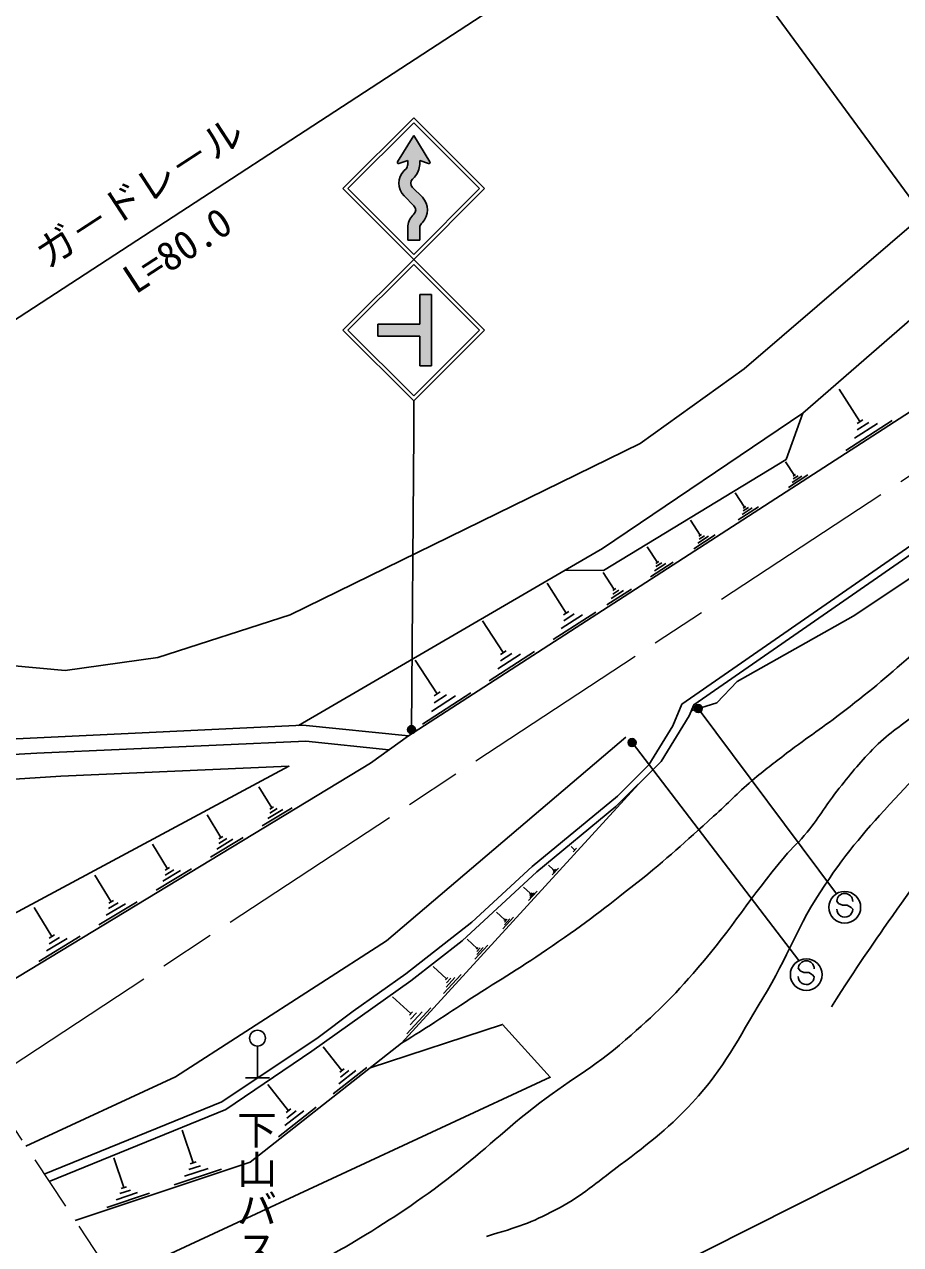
# Model space of a CAD drawing. Units: millimetres at full size, sheet at 1:1000; details may follow other scales. Extents: x 40000 to 680000, y 20000 to 380000.
# Drawn here: x 93409 to 148530, y 243186 to 319999 of the extents above; entities that cross this region are included whole.
import ezdxf
from ezdxf.enums import TextEntityAlignment as Align

# ---------------------------------------------------------------- set-up
doc = ezdxf.new("R2010")
doc.units = ezdxf.units.MM
doc.header["$LTSCALE"] = 1000
doc.header["$PDMODE"] = 32
doc.header["$PDSIZE"] = 500
doc.linetypes.add('CHAIN', pattern=[18.5, 12, -1.5, 3.5, -1.5])
for name, color, linetype, lineweight in [('M-BGD', 7, 'Continuous', 25), ('M-BMK', 2, 'CHAIN', 13), ('M-STR-STRC', 7, 'Continuous', 25)]:
    doc.layers.add(name, color=color, linetype=linetype, lineweight=lineweight)
doc.styles.add('@ＭＳ ゴシック', font='')
doc.styles.add('ＭＳ ゴシック', font='')
doc.styles.get('@ＭＳ ゴシック').set_extended_font_data('@MS Gothic')
doc.styles.get('ＭＳ ゴシック').set_extended_font_data('MS Gothic')

msp = doc.modelspace()

# ---------------------------------------------------------------- hatches: boundary and pattern name
at = {"layer": 'M-STR-STRC'}
for points in [[(117900, 313000), (118915, 311357, -0.69923), (118828, 311246), (118275, 311428), (118275, 311182, -0.19891), (117946, 310387), (117824, 310266, 0.41421), (117824, 309736), (118445, 309116, -0.41421), (118445, 307526), (118385, 307465, 0.19891), (118275, 307200), (118275, 306419), (117526, 306419), (117526, 307200, -0.19891), (117855, 307995), (117855, 307995), (117915, 308056, 0.41421), (117915, 308586), (117294, 309206, -0.41421), (117294, 310796), (117294, 310796), (117416, 310917, 0.19891), (117526, 311182), (117526, 311182), (117526, 311428), (116972, 311246, -0.69923), (116885, 311357)], [(119025, 302999), (118275, 302999), (118275, 301125), (115652, 301125), (115652, 300376), (118275, 300376), (118275, 298502), (119025, 298502)]]:
    msp.add_hatch(color=256, dxfattribs=at).paths.add_polyline_path(points)

# ---------------------------------------------------------------- linework, layer by layer
at = {"layer": 'M-BGD'}
for p, q in [((155653, 300182), (134438, 329104)), ((134714, 328728), (69246, 286040)), ((145975, 294995), (144659, 297029)), ((147991, 295064), (145086, 293184)), ((146157, 295113), (145793, 294878)), ((147077, 294884), (145624, 293945)), ((146526, 294940), (145800, 294470)), ((141849, 291608), (141299, 292459)), ((142693, 291636), (141478, 290850)), ((142310, 291561), (141703, 291168)), ((141925, 291657), (141773, 291559)), ((142080, 291585), (141776, 291388)), ((138711, 289607), (138129, 290506)), ((139602, 289637), (138318, 288806)), ((138791, 289659), (138630, 289555)), ((139198, 289558), (138556, 289142)), ((138954, 289582), (138633, 289374)), ((135930, 287838), (135317, 288787)), ((136871, 287870), (135516, 286994)), ((136444, 287786), (135767, 287348)), ((136015, 287893), (135846, 287784)), ((136187, 287812), (135849, 287593)), ((133229, 286122), (132583, 287121)), ((134220, 286155), (132792, 285232)), ((133770, 286067), (133057, 285606)), ((133318, 286179), (133140, 286064)), ((133500, 286094), (133143, 285864)), ((130519, 284419), (129820, 285501)), ((127496, 282943), (126286, 284814)), ((131592, 284455), (130047, 283456)), ((131106, 284360), (130333, 283860)), ((130616, 284482), (130423, 284357)), ((130812, 284390), (130426, 284140)), ((129350, 283006), (126678, 281277)), ((128510, 282841), (127173, 281976)), ((127663, 283051), (127329, 282835)), ((128003, 282892), (127335, 282460)), ((123529, 280454), (122237, 282451)), ((125509, 280521), (122656, 278675)), ((123707, 280569), (123350, 280339)), ((124070, 280399), (123357, 279938)), ((119379, 277850), (118001, 279980)), ((124611, 280345), (123185, 279422)), ((121491, 277922), (118448, 275953)), ((120534, 277734), (119012, 276750)), ((119569, 277973), (119189, 277727)), ((119956, 277792), (119196, 277300)), ((108965, 270676), (108165, 271994)), ((110249, 270682), (108366, 269540)), ((109664, 270585), (108722, 270014)), ((109315, 270630), (108844, 270345)), ((109083, 270747), (108847, 270604)), ((105769, 268806), (104898, 270240)), ((105897, 268883), (105641, 268728)), ((102404, 266837), (101460, 268394)), ((107167, 268812), (105117, 267569)), ((106530, 268706), (105505, 268085)), ((106149, 268756), (105637, 268445)), ((128041, 268023), (127801, 268242)), ((128150, 268143), (127931, 267903)), ((103922, 266844), (101697, 265495)), ((103231, 266729), (102118, 266055)), ((102817, 266783), (102261, 266446)), ((102543, 266921), (102265, 266753)), ((126680, 266794), (126378, 267070)), ((127007, 266891), (126612, 266460)), ((126704, 266821), (126655, 266767)), ((126865, 266823), (126667, 266607)), ((126772, 266808), (126674, 266700)), ((98863, 264765), (97840, 266451)), ((125224, 265300), (124808, 265681)), ((125675, 265434), (125131, 264839)), ((125258, 265337), (125190, 265263)), ((125479, 265340), (125207, 265042)), ((125352, 265320), (125216, 265171)), ((95136, 262584), (94031, 264406)), ((100506, 264773), (98097, 263311)), ((99758, 264648), (98553, 263918)), ((99311, 264707), (98708, 264341)), ((99014, 264856), (98713, 264674)), ((123626, 263637), (123110, 264109)), ((124184, 263803), (123510, 263066)), ((123668, 263683), (123584, 263591)), ((123942, 263686), (123605, 263318)), ((123784, 263662), (123615, 263477)), ((96912, 262592), (94308, 261013)), ((96103, 262458), (94801, 261669)), ((95619, 262521), (94969, 262126)), ((95299, 262683), (94973, 262485)), ((121893, 261835), (121269, 262405)), ((122568, 262036), (121753, 261144)), ((121944, 261891), (121842, 261779)), ((122276, 261895), (121868, 261449)), ((122084, 261865), (121881, 261642)), ((119971, 259923), (119125, 260697)), ((120886, 260196), (119781, 258987)), ((120040, 259999), (119902, 259848)), ((120489, 260004), (119937, 259400)), ((120230, 259964), (119954, 259661)), ((117724, 257726), (116573, 258778)), ((118968, 258097), (117465, 256453)), ((117817, 257829), (117630, 257623)), ((118428, 257837), (117677, 257015)), ((118076, 257781), (117700, 257370)), ((108073, 255683), (108073, 253683)), ((113385, 254144), (112213, 255634)), ((114952, 254342), (112823, 252668)), ((107323, 253683), (108823, 253683)), ((114252, 254136), (113187, 253299)), ((113518, 254248), (113252, 254039)), ((113819, 254140), (113286, 253721)), ((110021, 251612), (108721, 253265)), ((111760, 251832), (109398, 249975)), ((110983, 251604), (109802, 250675)), ((110169, 251728), (109874, 251496)), ((110502, 251608), (109912, 251144)), ((107440, 228306), (152123, 250789)), ((104022, 248326), (103328, 250398)), ((99667, 246775), (99039, 248652)), ((104491, 248154), (103751, 247906)), ((104207, 248388), (103837, 248264)), ((105799, 247933), (102839, 246942)), ((104960, 247981), (103480, 247486)), ((100092, 246619), (99422, 246395)), ((99835, 246831), (99500, 246719)), ((101277, 246419), (98596, 245522)), ((100517, 246463), (99177, 246014))]:
    msp.add_line(p, q, dxfattribs=at)
for points in [[(159426, 316126), (138695, 298326), (132150, 293616), (110120, 282829), (101798, 280141), (95969, 279324), (72249, 281501)], [(203231, 307805), (197564, 307136), (192241, 306328), (185086, 304790), (179880, 303242), (175233, 301609), (168025, 298116), (163449, 295726), (157344, 292344), (151288, 288654), (134771, 277197), (134195, 275849), (132690, 273392), (130724, 271426), (125348, 266997), (121550, 263482), (117398, 260231), (114097, 257888), (111882, 256221), (105825, 252170), (94642, 247617)], [(203275, 307357), (197624, 306690), (192323, 305885), (185198, 304354), (180023, 302815), (175287, 301043), (168225, 297712), (163815, 295409), (157570, 291955), (151533, 288276), (135520, 277169), (135224, 276475), (133461, 273596), (130626, 270762), (125644, 266658), (120951, 262314), (117727, 259790), (111485, 255360), (106084, 251681), (94969, 247157)], [(152295, 304151), (142378, 295516), (141332, 292618), (129836, 285626), (127425, 285652), (110658, 275870)], [(156261, 300234), (117568, 275205), (115179, 273496), (88321, 257207)], [(142378, 295516), (129786, 287011), (127425, 285652)], [(153367, 287961), (145549, 282755), (138254, 278628), (136965, 277291), (135359, 276792)], [(117568, 275205), (110928, 275883), (77039, 274261)], [(131247, 275135), (116195, 262299), (102906, 253748), (93501, 249376)], [(116345, 274330), (111116, 274878), (94180, 274125), (77744, 273195)], [(86159, 260475), (110050, 273301), (95692, 272673), (78809, 271585)], [(132042, 272178), (117128, 255862), (107616, 248383), (96598, 244695)], [(99064, 240968), (126492, 253716), (123490, 257046), (115168, 254321)]]:
    msp.add_lwpolyline(points, dxfattribs=at)
msp.add_circle((108073, 256183), 500, dxfattribs=at)
for points, knots in [([(191868, 303898), (189845, 302625), (189324, 302302), (187684, 301295), (185511, 299962), (184294, 299213), (182087, 297936), (180453, 296992), (179457, 296599), (177870, 295578), (176931, 294975), (176423, 294604), (175562, 293894), (174321, 292870), (173774, 292123), (172507, 291130), (171192, 290100), (170387, 289613), (169016, 288658), (167206, 287395), (166139, 286764), (164361, 285457), (162407, 284021), (161388, 283114), (159537, 281546), (156762, 279196), (155219, 277863), (152541, 275402), (150809, 273810), (149762, 272991), (148173, 271256), (146328, 269241), (145299, 268085), (143767, 265821), (141988, 263192), (141516, 261403), (139861, 258693), (138249, 256053), (137525, 254406), (135431, 252129), (133721, 250270), (132527, 249456), (130521, 247920), (129129, 246855), (128374, 246198), (126828, 245375), (125224, 244522), (124510, 244314), (122488, 243706)], [0, 0, 0, 0, 1, 1, 1, 2, 2, 2, 3, 3, 3, 4, 4, 4, 5, 5, 5, 6, 6, 6, 7, 7, 7, 8, 8, 8, 9, 9, 9, 10, 10, 10, 11, 11, 11, 12, 12, 12, 13, 13, 13, 14, 14, 14, 15, 15, 15, 16, 16, 16, 16]), ([(227725, 303623), (225883, 303708), (225402, 303722), (223912, 303766), (221294, 303842), (219826, 303833), (217207, 303833), (215879, 303834), (215133, 303875), (213806, 303811), (212335, 303741), (211514, 303640), (210046, 303532), (208802, 303439), (208098, 303460), (206862, 303297), (205862, 303166), (205318, 302995), (204322, 302838), (202658, 302575), (201718, 302474), (200045, 302275), (198400, 302079), (197456, 302145), (195826, 301848), (194063, 301526), (193080, 301256), (191409, 300607), (189201, 299751), (188010, 299140), (185942, 297987), (184698, 297294), (183978, 296926), (182848, 296061), (181598, 295105), (181063, 294368), (179816, 293409), (178734, 292575), (178084, 292164), (176922, 291446), (175943, 290840), (175349, 290577), (174366, 289977), (173637, 289531), (173199, 289321), (172523, 288799), (170939, 287577), (170115, 286811), (168651, 285448), (167742, 284602), (167309, 284047), (166371, 283233), (165239, 282249), (164486, 281845), (163321, 280901), (161817, 279681), (160953, 279015), (159570, 277659), (158246, 276360), (157576, 275561), (156332, 274185), (154655, 272330), (153694, 271308), (152115, 269370), (150433, 267306), (149579, 266078), (148040, 263906), (146477, 261701), (145990, 260949), (144181, 258163)], [0, 0, 0, 0, 1, 1, 1, 2, 2, 2, 3, 3, 3, 4, 4, 4, 5, 5, 5, 6, 6, 6, 7, 7, 7, 8, 8, 8, 9, 9, 9, 10, 10, 10, 11, 11, 11, 12, 12, 12, 13, 13, 13, 14, 14, 14, 15, 15, 15, 16, 16, 16, 17, 17, 17, 18, 18, 18, 19, 19, 19, 20, 20, 20, 21, 21, 21, 22, 22, 22, 23, 23, 23, 23]), ([(179237, 300044), (177877, 298764), (177504, 298409), (176339, 297424), (175238, 296493), (174599, 295998), (173451, 295126), (172699, 294554), (172231, 294296), (171486, 293715), (170246, 292749), (169583, 292167), (168380, 291154), (167408, 290337), (166908, 289823), (165902, 289047), (164185, 287721), (163116, 287124), (161347, 285868), (159184, 284331), (157946, 283504), (155859, 281865), (153370, 279911), (152073, 278696), (149624, 276692), (148585, 275841), (147898, 275484), (146948, 274535), (145989, 273575), (145522, 272969), (144671, 271913), (143836, 270876), (143494, 270199), (142663, 269158), (142148, 268512), (141753, 268241), (141224, 267606), (139007, 264944), (138026, 263242), (135781, 260604), (134155, 258693), (133118, 257722), (131227, 256072), (129106, 254224), (127648, 253528), (125434, 251793), (123258, 250088), (122178, 248959), (119978, 247285), (117741, 245583), (116405, 244735), (114005, 243271), (112837, 242559), (112102, 242299), (110925, 241600), (109504, 240757), (108709, 240276), (107362, 239320), (105433, 237952), (104822, 237335), (102734, 235419)], [0, 0, 0, 0, 1, 1, 1, 2, 2, 2, 3, 3, 3, 4, 4, 4, 5, 5, 5, 6, 6, 6, 7, 7, 7, 8, 8, 8, 9, 9, 9, 10, 10, 10, 11, 11, 11, 12, 12, 12, 13, 13, 13, 14, 14, 14, 15, 15, 15, 16, 16, 16, 17, 17, 17, 18, 18, 18, 19, 19, 19, 20, 20, 20, 20]), ([(164813, 293949), (164283, 293424), (164145, 293290), (163712, 292872), (162908, 292095), (162480, 291632), (161625, 290911), (160756, 290179), (160230, 289818), (159334, 289121), (158360, 288362), (157780, 287980), (156837, 287182), (153880, 284678), (152401, 283073), (149484, 280522), (147778, 279030), (146821, 278192), (145025, 276810), (143616, 275725), (142772, 275190), (141358, 274112), (140498, 273457), (140008, 273098), (139187, 272396), (138207, 271558), (137728, 271010), (136767, 270149), (134905, 268482), (133889, 267513), (131934, 265956), (129910, 264344), (128758, 263458), (126625, 261992), (124644, 260632), (123476, 259957), (121462, 258647), (120589, 258079), (120106, 257751), (119229, 257188), (118412, 256664), (118150, 256500), (117128, 255862)], [0, 0, 0, 0, 1, 1, 1, 2, 2, 2, 3, 3, 3, 4, 4, 4, 5, 5, 5, 6, 6, 6, 7, 7, 7, 8, 8, 8, 9, 9, 9, 10, 10, 10, 11, 11, 11, 12, 12, 12, 13, 13, 13, 14, 14, 14, 14])]:
    msp.add_open_spline(points, degree=3, knots=knots, dxfattribs=at)
at = {"layer": 'M-BMK'}
for p, q in [((90891, 253322), (161174, 299525)), ((66207, 290633), (107721, 227882))]:
    msp.add_line(p, q, dxfattribs=at)
at = {"layer": 'M-STR-STRC'}
for p, q in [((117900, 314115), (113446, 309660)), ((117900, 313797), (113764, 309660)), ((122355, 309660), (117900, 314115)), ((122037, 309660), (117900, 313797)), ((117900, 313000), (116885, 311357)), ((117900, 313000), (118915, 311357)), ((116972, 311246), (117526, 311428)), ((117526, 311428), (117526, 311182)), ((117526, 311428), (117526, 311182)), ((118828, 311246), (118275, 311428)), ((118275, 311428), (118275, 311182)), ((118275, 311428), (118275, 311182)), ((117416, 310917), (117294, 310796)), ((117946, 310387), (117824, 310266)), ((113446, 309660), (117900, 305205)), ((113764, 309660), (117900, 305523)), ((117824, 309736), (118445, 309116)), ((117900, 305205), (122355, 309660)), ((117900, 305523), (122037, 309660)), ((117294, 309206), (117915, 308586)), ((117855, 307995), (117915, 308056)), ((118445, 307526), (118385, 307465)), ((117526, 307200), (117526, 306419)), ((117526, 307200), (117526, 306419)), ((118275, 307200), (118275, 306419)), ((118275, 307200), (118275, 306419)), ((118275, 306419), (117526, 306419)), ((113446, 300751), (117900, 305205)), ((117900, 305205), (122355, 300751)), ((113764, 300751), (117900, 304887)), ((117900, 304887), (122037, 300751)), ((118275, 302999), (118275, 301125)), ((119025, 302999), (118275, 302999)), ((119025, 302999), (119025, 298502)), ((115652, 301125), (115652, 300376)), ((118275, 301125), (115652, 301125)), ((117900, 296296), (113446, 300751)), ((117900, 296614), (113764, 300751)), ((118275, 300376), (115652, 300376)), ((122355, 300751), (117900, 296296)), ((122037, 300751), (117900, 296614)), ((118275, 300376), (118275, 298502)), ((119025, 298502), (118275, 298502)), ((117900, 296296), (117900, 294296)), ((117760, 275609), (117900, 294296)), ((144496, 265273), (135802, 276929)), ((131636, 274792), (142131, 261064)), ((144522, 264800), (144628, 264664)), ((144628, 264664), (144873, 264552)), ((144873, 264552), (145173, 264549)), ((145173, 264549), (145418, 264410)), ((145418, 264410), (145518, 264292)), ((142098, 260557), (142203, 260421)), ((142203, 260421), (142449, 260309)), ((142449, 260309), (142749, 260307)), ((142749, 260307), (142994, 260168)), ((142994, 260168), (143094, 260050))]:
    msp.add_line(p, q, dxfattribs=at)
for centre, radius in [((135802, 276929), 250), ((135802, 276929), 200), ((135802, 276929), 150), ((135802, 276929), 100), ((135802, 276929), 50), ((135802, 276929), 20), ((117760, 275609), 250), ((117760, 275609), 200), ((117760, 275609), 150), ((117760, 275609), 100), ((117760, 275609), 50), ((117760, 275609), 20), ((131636, 274792), 250), ((131636, 274792), 200), ((131636, 274792), 150), ((131636, 274792), 100), ((131636, 274792), 50), ((131636, 274792), 20), ((145019, 264421), 1000), ((142595, 260179), 1000)]:
    msp.add_circle(centre, radius, dxfattribs=at)
for centre, radius, start, end in [((116949, 311318), 75, 148.28723, 288.13651), ((117151, 311182), 375, 315, 0), ((117151, 311182), 1124, 315, 0), ((118851, 311318), 75, 251.86349, 31.71277), ((118089, 310001), 1124, 135, 225), ((118089, 310001), 375, 135, 225), ((117650, 308321), 1124, 315, 45), ((117650, 308321), 375, 315, 45), ((118650, 307200), 1124, 135, 180), ((118650, 307200), 375, 135, 180), ((145022, 264796), 500, 359.55488, 179.55488), ((145018, 264296), 500, 179.55488, 359.55488), ((142597, 260554), 500, 359.55488, 179.55488), ((142594, 260054), 500, 179.55488, 359.55488)]:
    msp.add_arc(centre, radius, start, end, dxfattribs=at)
for p in [(135802, 276929), (117760, 275609), (131636, 274792)]:
    msp.add_point(p, dxfattribs=at)

# ---------------------------------------------------------------- texts
at = {"layer": 'M-BGD', "style": 'ＭＳ ゴシック'}
msp.add_text('ガ－ドレ－ル', height=1833, rotation=33.107, dxfattribs=at).set_placement((101434, 308222), align=Align.BOTTOM_CENTER)
at = {"layer": 'M-BGD', "style": '@ＭＳ ゴシック'}
msp.add_text('L=80.0', height=1833, rotation=33.107, dxfattribs=at).set_placement((102526, 306547), align=Align.TOP_CENTER)
msp.add_text('下山バス停', height=1833, rotation=270, dxfattribs=at).set_placement((108010, 245441), align=Align.MIDDLE_CENTER)

doc.saveas('drawing.dxf')
